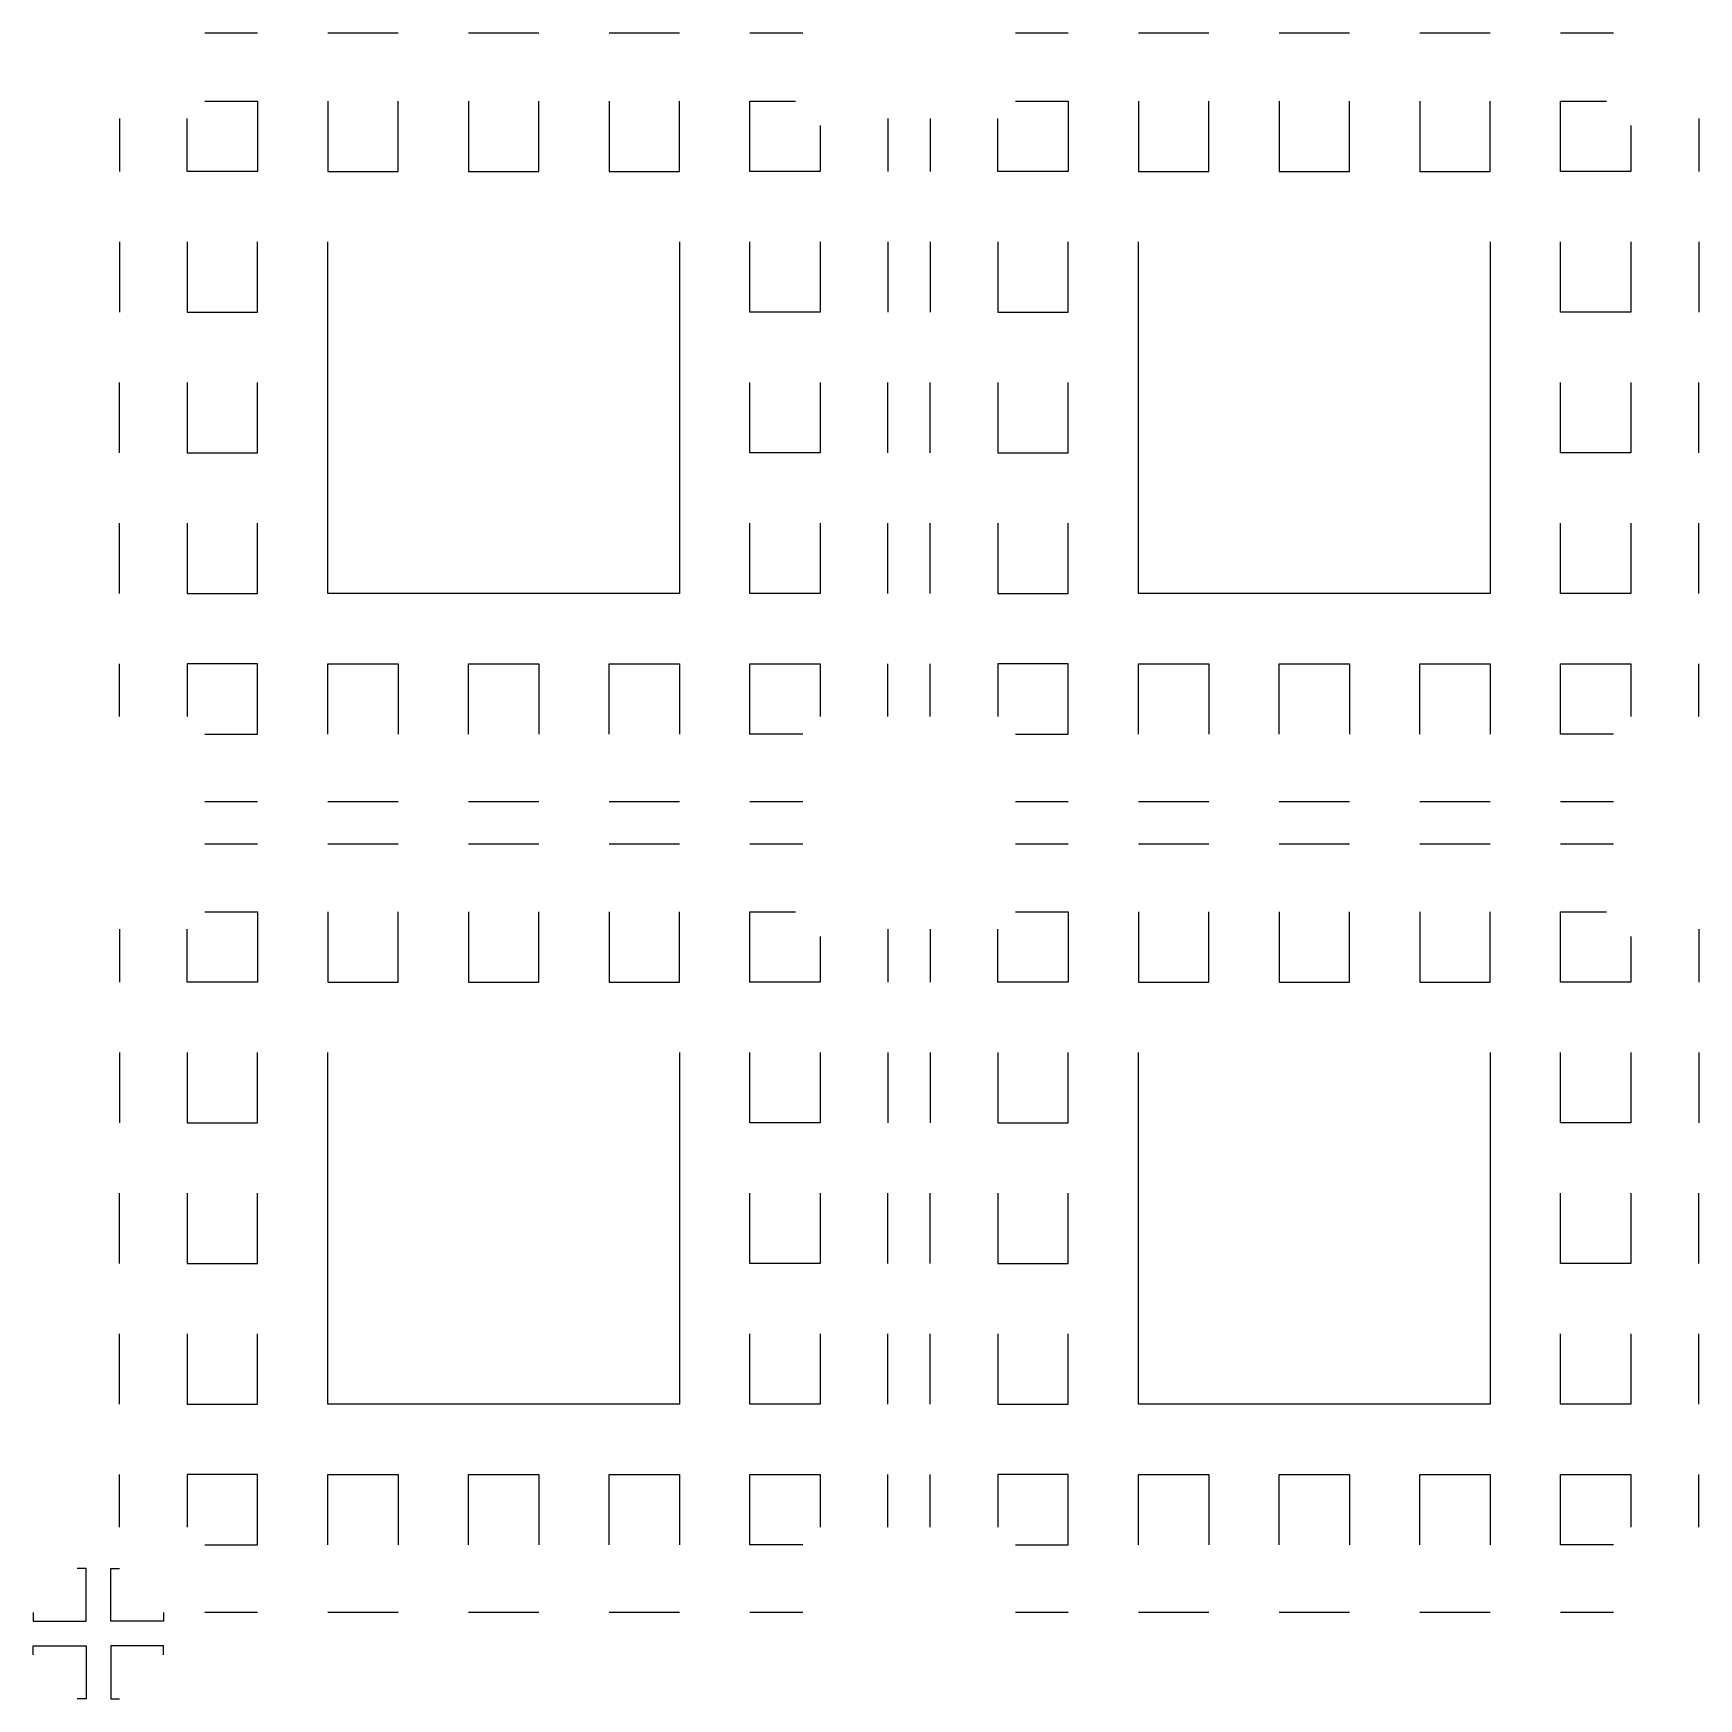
# Model space of a CAD drawing. Header units: metres. Extents: x 8.79 to 12.58, y -1.45 to 2.34.
import ezdxf

# ---------------------------------------------------------------- set-up
doc = ezdxf.new("R2010")
doc.units = ezdxf.units.M

msp = doc.modelspace()

# ---------------------------------------------------------------- linework, layer by layer
at = {"layer": 'BTM'}
for p, q in [((9.3018, 2.3386), (9.1818, 2.3386)), ((9.6218, 2.3386), (9.4618, 2.3386)), ((9.9418, 2.3386), (9.7818, 2.3386)), ((10.2618, 2.3386), (10.1018, 2.3386)), ((10.5418, 2.3386), (10.4218, 2.3386)), ((11.1458, 2.3386), (11.0258, 2.3386)), ((11.4658, 2.3386), (11.3058, 2.3386)), ((11.7858, 2.3386), (11.6258, 2.3386)), ((12.1058, 2.3386), (11.9458, 2.3386)), ((12.3858, 2.3386), (12.2658, 2.3386)), ((8.9878, 2.1446), (8.9878, 2.0246)), ((10.7358, 2.1446), (10.7358, 2.0246)), ((10.8318, 2.1446), (10.8318, 2.0246)), ((12.5798, 2.1446), (12.5798, 2.0246)), ((8.9878, 1.8646), (8.9878, 1.7046)), ((10.7358, 1.8646), (10.7358, 1.7046)), ((10.8318, 1.8646), (10.8318, 1.7046)), ((12.5798, 1.8646), (12.5798, 1.7046)), ((8.9878, 1.3846), (8.9878, 1.5446)), ((10.7358, 1.3846), (10.7358, 1.5446)), ((10.8318, 1.3846), (10.8318, 1.5446)), ((12.5798, 1.3846), (12.5798, 1.5446)), ((8.9878, 1.0646), (8.9878, 1.2246)), ((10.7358, 1.0646), (10.7358, 1.2246)), ((10.8318, 1.0646), (10.8318, 1.2246)), ((12.5798, 1.0646), (12.5798, 1.2246)), ((8.9878, 0.7846), (8.9878, 0.9046)), ((10.7358, 0.7846), (10.7358, 0.9046)), ((10.8318, 0.7846), (10.8318, 0.9046)), ((12.5798, 0.7846), (12.5798, 0.9046)), ((9.3018, 0.5906), (9.1818, 0.5906)), ((9.6218, 0.5906), (9.4618, 0.5906)), ((9.9418, 0.5906), (9.7818, 0.5906)), ((10.2618, 0.5906), (10.1018, 0.5906)), ((10.5418, 0.5906), (10.4218, 0.5906)), ((11.1458, 0.5906), (11.0258, 0.5906)), ((11.4658, 0.5906), (11.3058, 0.5906)), ((11.7858, 0.5906), (11.6258, 0.5906)), ((12.1058, 0.5906), (11.9458, 0.5906)), ((12.3858, 0.5906), (12.2658, 0.5906)), ((9.3018, 0.4946), (9.1818, 0.4946)), ((9.6218, 0.4946), (9.4618, 0.4946)), ((9.9418, 0.4946), (9.7818, 0.4946)), ((10.2618, 0.4946), (10.1018, 0.4946)), ((10.5418, 0.4946), (10.4218, 0.4946)), ((11.1458, 0.4946), (11.0258, 0.4946)), ((11.4658, 0.4946), (11.3058, 0.4946)), ((11.7858, 0.4946), (11.6258, 0.4946)), ((12.1058, 0.4946), (11.9458, 0.4946)), ((12.3858, 0.4946), (12.2658, 0.4946)), ((8.9878, 0.3006), (8.9878, 0.1806)), ((10.7358, 0.3006), (10.7358, 0.1806)), ((10.8318, 0.3006), (10.8318, 0.1806)), ((12.5798, 0.3006), (12.5798, 0.1806)), ((8.9878, 0.0206), (8.9878, -0.1394)), ((10.7358, 0.0206), (10.7358, -0.1394)), ((10.8318, 0.0206), (10.8318, -0.1394)), ((12.5798, 0.0206), (12.5798, -0.1394)), ((8.9878, -0.4594), (8.9878, -0.2994)), ((10.7358, -0.4594), (10.7358, -0.2994)), ((10.8318, -0.4594), (10.8318, -0.2994)), ((12.5798, -0.4594), (12.5798, -0.2994)), ((8.9878, -0.7794), (8.9878, -0.6194)), ((10.7358, -0.7794), (10.7358, -0.6194)), ((10.8318, -0.7794), (10.8318, -0.6194)), ((12.5798, -0.7794), (12.5798, -0.6194)), ((8.9878, -1.0594), (8.9878, -0.9394)), ((10.7358, -1.0594), (10.7358, -0.9394)), ((10.8318, -1.0594), (10.8318, -0.9394)), ((12.5798, -1.0594), (12.5798, -0.9394)), ((9.3018, -1.2534), (9.1818, -1.2534)), ((9.6218, -1.2534), (9.4618, -1.2534)), ((9.9418, -1.2534), (9.7818, -1.2534)), ((10.2618, -1.2534), (10.1018, -1.2534)), ((10.5418, -1.2534), (10.4218, -1.2534)), ((11.1458, -1.2534), (11.0258, -1.2534)), ((11.4658, -1.2534), (11.3058, -1.2534)), ((11.7858, -1.2534), (11.6258, -1.2534)), ((12.1058, -1.2534), (11.9458, -1.2534)), ((12.3858, -1.2534), (12.2658, -1.2534))]:
    msp.add_line(p, q, dxfattribs=at)
for points in [[(9.1818, 2.1846), (9.3018, 2.1846), (9.3018, 2.0246), (9.1418, 2.0246), (9.1418, 2.1446)], [(9.4618, 2.1846), (9.4618, 2.0246), (9.6218, 2.0246), (9.6218, 2.1846)], [(9.7818, 2.1846), (9.7818, 2.0246), (9.9418, 2.0246), (9.9418, 2.1846)], [(10.1018, 2.1846), (10.1018, 2.0246), (10.2618, 2.0246), (10.2618, 2.1846)], [(10.5818, 2.1286), (10.5818, 2.0246), (10.4218, 2.0246), (10.4218, 2.1846), (10.5258, 2.1846)], [(11.0258, 2.1846), (11.1458, 2.1846), (11.1458, 2.0246), (10.9858, 2.0246), (10.9858, 2.1446)], [(11.3058, 2.1846), (11.3058, 2.0246), (11.4658, 2.0246), (11.4658, 2.1846)], [(11.6258, 2.1846), (11.6258, 2.0246), (11.7858, 2.0246), (11.7858, 2.1846)], [(11.9458, 2.1846), (11.9458, 2.0246), (12.1058, 2.0246), (12.1058, 2.1846)], [(12.4258, 2.1286), (12.4258, 2.0246), (12.2658, 2.0246), (12.2658, 2.1846), (12.3698, 2.1846)], [(9.1418, 1.8646), (9.1418, 1.7046), (9.3018, 1.7046), (9.3018, 1.8646)], [(10.2618, 1.8646), (10.2618, 1.0646), (9.4618, 1.0646), (9.4618, 1.8646)], [(10.5818, 1.8646), (10.5818, 1.7046), (10.4218, 1.7046), (10.4218, 1.8646)], [(10.9858, 1.8646), (10.9858, 1.7046), (11.1458, 1.7046), (11.1458, 1.8646)], [(12.1058, 1.8646), (12.1058, 1.0646), (11.3058, 1.0646), (11.3058, 1.8646)], [(12.4258, 1.8646), (12.4258, 1.7046), (12.2658, 1.7046), (12.2658, 1.8646)], [(9.1418, 1.5446), (9.1418, 1.3846), (9.3018, 1.3846), (9.3018, 1.5446)], [(10.5818, 1.5446), (10.5818, 1.3846), (10.4218, 1.3846), (10.4218, 1.5446)], [(10.9858, 1.5446), (10.9858, 1.3846), (11.1458, 1.3846), (11.1458, 1.5446)], [(12.4258, 1.5446), (12.4258, 1.3846), (12.2658, 1.3846), (12.2658, 1.5446)], [(9.1418, 1.2246), (9.1418, 1.0646), (9.3018, 1.0646), (9.3018, 1.2246)], [(10.5818, 1.2246), (10.5818, 1.0646), (10.4218, 1.0646), (10.4218, 1.2246)], [(10.9858, 1.2246), (10.9858, 1.0646), (11.1458, 1.0646), (11.1458, 1.2246)], [(12.4258, 1.2246), (12.4258, 1.0646), (12.2658, 1.0646), (12.2658, 1.2246)], [(9.1818, 0.7446), (9.3018, 0.7446), (9.3018, 0.9046), (9.1418, 0.9046), (9.1418, 0.7846)], [(9.4618, 0.7446), (9.4618, 0.9046), (9.6218, 0.9046), (9.6218, 0.7446)], [(9.7818, 0.7446), (9.7818, 0.9046), (9.9418, 0.9046), (9.9418, 0.7446)], [(10.1018, 0.7446), (10.1018, 0.9046), (10.2618, 0.9046), (10.2618, 0.7446)], [(10.5418, 0.7446), (10.4218, 0.7446), (10.4218, 0.9046), (10.5818, 0.9046), (10.5818, 0.7846)], [(11.0258, 0.7446), (11.1458, 0.7446), (11.1458, 0.9046), (10.9858, 0.9046), (10.9858, 0.7846)], [(11.3058, 0.7446), (11.3058, 0.9046), (11.4658, 0.9046), (11.4658, 0.7446)], [(11.6258, 0.7446), (11.6258, 0.9046), (11.7858, 0.9046), (11.7858, 0.7446)], [(11.9458, 0.7446), (11.9458, 0.9046), (12.1058, 0.9046), (12.1058, 0.7446)], [(12.3858, 0.7446), (12.2658, 0.7446), (12.2658, 0.9046), (12.4258, 0.9046), (12.4258, 0.7846)], [(9.1818, 0.3406), (9.3018, 0.3406), (9.3018, 0.1806), (9.1418, 0.1806), (9.1418, 0.3006)], [(9.4618, 0.3406), (9.4618, 0.1806), (9.6218, 0.1806), (9.6218, 0.3406)], [(9.7818, 0.3406), (9.7818, 0.1806), (9.9418, 0.1806), (9.9418, 0.3406)], [(10.1018, 0.3406), (10.1018, 0.1806), (10.2618, 0.1806), (10.2618, 0.3406)], [(10.5818, 0.2846), (10.5818, 0.1806), (10.4218, 0.1806), (10.4218, 0.3406), (10.5258, 0.3406)], [(11.0258, 0.3406), (11.1458, 0.3406), (11.1458, 0.1806), (10.9858, 0.1806), (10.9858, 0.3006)], [(11.3058, 0.3406), (11.3058, 0.1806), (11.4658, 0.1806), (11.4658, 0.3406)], [(11.6258, 0.3406), (11.6258, 0.1806), (11.7858, 0.1806), (11.7858, 0.3406)], [(11.9458, 0.3406), (11.9458, 0.1806), (12.1058, 0.1806), (12.1058, 0.3406)], [(12.4258, 0.2846), (12.4258, 0.1806), (12.2658, 0.1806), (12.2658, 0.3406), (12.3698, 0.3406)], [(9.1418, 0.0206), (9.1418, -0.1394), (9.3018, -0.1394), (9.3018, 0.0206)], [(10.2618, 0.0206), (10.2618, -0.7794), (9.4618, -0.7794), (9.4618, 0.0206)], [(10.5818, 0.0206), (10.5818, -0.1394), (10.4218, -0.1394), (10.4218, 0.0206)], [(10.9858, 0.0206), (10.9858, -0.1394), (11.1458, -0.1394), (11.1458, 0.0206)], [(12.1058, 0.0206), (12.1058, -0.7794), (11.3058, -0.7794), (11.3058, 0.0206)], [(12.4258, 0.0206), (12.4258, -0.1394), (12.2658, -0.1394), (12.2658, 0.0206)], [(9.1418, -0.2994), (9.1418, -0.4594), (9.3018, -0.4594), (9.3018, -0.2994)], [(10.5818, -0.2994), (10.5818, -0.4594), (10.4218, -0.4594), (10.4218, -0.2994)], [(10.9858, -0.2994), (10.9858, -0.4594), (11.1458, -0.4594), (11.1458, -0.2994)], [(12.4258, -0.2994), (12.4258, -0.4594), (12.2658, -0.4594), (12.2658, -0.2994)], [(9.1418, -0.6194), (9.1418, -0.7794), (9.3018, -0.7794), (9.3018, -0.6194)], [(10.5818, -0.6194), (10.5818, -0.7794), (10.4218, -0.7794), (10.4218, -0.6194)], [(10.9858, -0.6194), (10.9858, -0.7794), (11.1458, -0.7794), (11.1458, -0.6194)], [(12.4258, -0.6194), (12.4258, -0.7794), (12.2658, -0.7794), (12.2658, -0.6194)], [(9.1818, -1.0994), (9.3018, -1.0994), (9.3018, -0.9394), (9.1418, -0.9394), (9.1418, -1.0594)], [(9.4618, -1.0994), (9.4618, -0.9394), (9.6218, -0.9394), (9.6218, -1.0994)], [(9.7818, -1.0994), (9.7818, -0.9394), (9.9418, -0.9394), (9.9418, -1.0994)], [(10.1018, -1.0994), (10.1018, -0.9394), (10.2618, -0.9394), (10.2618, -1.0994)], [(10.5418, -1.0994), (10.4218, -1.0994), (10.4218, -0.9394), (10.5818, -0.9394), (10.5818, -1.0594)], [(11.0258, -1.0994), (11.1458, -1.0994), (11.1458, -0.9394), (10.9858, -0.9394), (10.9858, -1.0594)], [(11.3058, -1.0994), (11.3058, -0.9394), (11.4658, -0.9394), (11.4658, -1.0994)], [(11.6258, -1.0994), (11.6258, -0.9394), (11.7858, -0.9394), (11.7858, -1.0994)], [(11.9458, -1.0994), (11.9458, -0.9394), (12.1058, -0.9394), (12.1058, -1.0994)], [(12.3858, -1.0994), (12.2658, -1.0994), (12.2658, -0.9394), (12.4258, -0.9394), (12.4258, -1.0594)], [(8.7918, -1.2534), (8.7918, -1.2734), (8.9118, -1.2734), (8.9118, -1.1534), (8.8918, -1.1534)], [(9.0878, -1.2534), (9.0878, -1.2734), (8.9678, -1.2734), (8.9678, -1.1534), (8.9878, -1.1534)], [(8.7918, -1.3494), (8.7918, -1.3294), (8.9118, -1.3294), (8.9118, -1.4494), (8.8918, -1.4494)], [(9.0878, -1.3494), (9.0878, -1.3294), (8.9678, -1.3294), (8.9678, -1.4494), (8.9878, -1.4494)]]:
    msp.add_lwpolyline(points, dxfattribs=at)

doc.saveas('drawing.dxf')
